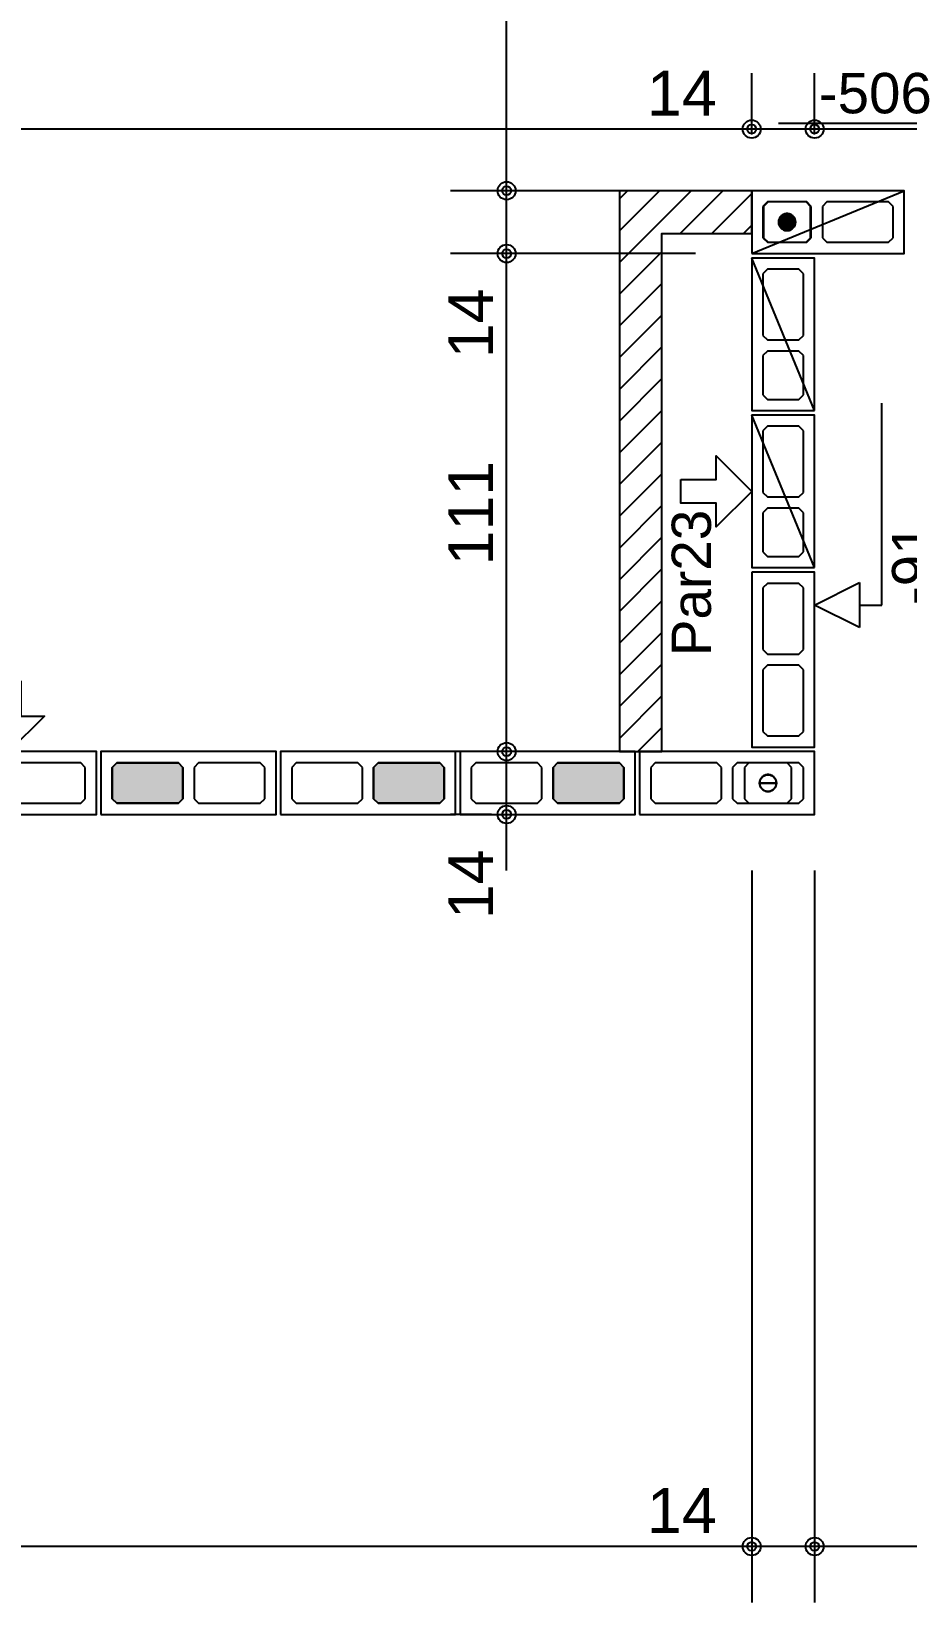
# Model space of a CAD drawing. Extents: x 0 to 119, y 0 to 84.
# Drawn here: x 24.02 to 27.92, y 38.91 to 45.92 of the extents above; entities that cross this region are included whole.
import ezdxf

# ---------------------------------------------------------------- set-up
doc = ezdxf.new("R2010")
doc.units = 0
doc.header["$MEASUREMENT"] = 0
doc.linetypes.add('ESTILO_TQS_0003', pattern=[1.5, 0.5, -0.4, 0.1, -0.5])
doc.linetypes.add('ESTILO_TQS_0005', pattern=[0.4, 0.3, -0.1])
for name, color, linetype in [('17', 90, 'CONTINUOUS'), ('18', 6, 'CONTINUOUS'), ('20', 1, 'CONTINUOUS'), ('27', 250, 'CONTINUOUS'), ('29', 9, 'CONTINUOUS'), ('3', 7, 'CONTINUOUS'), ('35', 255, 'CONTINUOUS'), ('9', 8, 'CONTINUOUS')]:
    doc.layers.add(name, color=color, linetype=linetype)
doc.styles.add('TQS_ARIAL', font='arial.ttf')

msp = doc.modelspace()

# ---------------------------------------------------------------- linework, layer by layer
at = {"layer": '17', "color": 90, "linetype": 'Continuous'}
for p, q in [((27.22116, 42.65668), (27.20116, 42.63668)), ((27.39116, 42.65668), (27.22116, 42.65668)), ((27.41116, 42.63668), (27.39116, 42.65668)), ((27.20116, 42.63668), (27.20116, 42.49668)), ((27.41116, 42.49668), (27.41116, 42.63668)), ((27.20116, 42.49668), (27.22116, 42.47668)), ((27.22116, 42.47668), (27.39116, 42.47668)), ((27.39116, 42.47668), (27.41116, 42.49668))]:
    msp.add_line(p, q, dxfattribs=at)
for points in [[(27.30676, 42.56668), (27.306757, 42.566619), (27.306748, 42.566559), (27.306732, 42.5665), (27.306711, 42.566443), (27.306685, 42.566389), (27.306652, 42.566337), (27.306615, 42.566289), (27.306573, 42.566245), (27.306527, 42.566206), (27.306477, 42.566171), (27.306424, 42.566141), (27.306368, 42.566117), (27.30631, 42.566099), (27.306251, 42.566087), (27.30619, 42.566081), (27.30613, 42.566081), (27.306069, 42.566087), (27.30601, 42.566099), (27.305952, 42.566117), (27.305896, 42.566141), (27.305843, 42.566171), (27.305793, 42.566206), (27.305747, 42.566245), (27.305705, 42.566289), (27.305668, 42.566337), (27.305635, 42.566389), (27.305609, 42.566443), (27.305588, 42.5665), (27.305572, 42.566559), (27.305563, 42.566619), (27.30556, 42.56668), (27.34396, 42.56668), (27.343766, 42.570504), (27.343186, 42.574289), (27.342226, 42.577996), (27.340897, 42.581587), (27.33921, 42.585024), (27.337185, 42.588274), (27.334841, 42.591302), (27.332203, 42.594077), (27.329298, 42.596571), (27.326155, 42.598759), (27.322807, 42.600617), (27.319288, 42.602127), (27.315635, 42.603273), (27.311884, 42.604044), (27.308075, 42.604431), (27.304245, 42.604431), (27.300436, 42.604044), (27.296685, 42.603273), (27.293032, 42.602127), (27.289513, 42.600617), (27.286165, 42.598759), (27.283022, 42.596571), (27.280117, 42.594077), (27.277479, 42.591302), (27.275135, 42.588274), (27.27311, 42.585024), (27.271423, 42.581587), (27.270094, 42.577996), (27.269134, 42.574289), (27.268554, 42.570504), (27.26836, 42.56668), (27.30676, 42.56668)], [(27.30556, 42.56668), (27.305563, 42.566741), (27.305572, 42.566801), (27.305588, 42.56686), (27.305609, 42.566917), (27.305635, 42.566971), (27.305668, 42.567023), (27.305705, 42.567071), (27.305747, 42.567115), (27.305793, 42.567154), (27.305843, 42.567189), (27.305896, 42.567219), (27.305952, 42.567243), (27.30601, 42.567261), (27.306069, 42.567273), (27.30613, 42.567279), (27.30619, 42.567279), (27.306251, 42.567273), (27.30631, 42.567261), (27.306368, 42.567243), (27.306424, 42.567219), (27.306477, 42.567189), (27.306527, 42.567154), (27.306573, 42.567115), (27.306615, 42.567071), (27.306652, 42.567023), (27.306685, 42.566971), (27.306711, 42.566917), (27.306732, 42.56686), (27.306748, 42.566801), (27.306757, 42.566741), (27.30676, 42.56668), (27.26836, 42.56668), (27.268554, 42.562856), (27.269134, 42.559071), (27.270094, 42.555364), (27.271423, 42.551773), (27.27311, 42.548336), (27.275135, 42.545086), (27.277479, 42.542058), (27.280117, 42.539283), (27.283022, 42.536789), (27.286165, 42.534601), (27.289513, 42.532743), (27.293032, 42.531233), (27.296685, 42.530087), (27.300436, 42.529316), (27.304245, 42.528929), (27.308075, 42.528929), (27.311884, 42.529316), (27.315635, 42.530087), (27.319288, 42.531233), (27.322807, 42.532743), (27.326155, 42.534601), (27.329298, 42.536789), (27.332203, 42.539283), (27.334841, 42.542058), (27.337185, 42.545086), (27.33921, 42.548336), (27.340897, 42.551773), (27.342226, 42.555364), (27.343186, 42.559071), (27.343766, 42.562856), (27.34396, 42.56668), (27.30556, 42.56668)]]:
    msp.add_lwpolyline(points, dxfattribs=at)
msp.add_circle((27.30616, 42.56668), 0.0372, dxfattribs=at)
at = {"layer": '18', "color": 6, "linetype": 'Continuous'}
for p, q in [((27.81366, 43.359976), (27.81366, 44.259976)), ((27.51366, 43.359976), (27.71366, 43.459976)), ((27.71366, 43.459976), (27.71366, 43.259976)), ((27.71366, 43.259976), (27.51366, 43.359976)), ((27.71366, 43.359976), (27.81366, 43.359976))]:
    msp.add_line(p, q, dxfattribs=at)
at = {"layer": '20', "color": 1, "linetype": 'Continuous'}
msp.add_line((28.252851, 45.506729), (27.352851, 45.506729), dxfattribs=at)
at = {"layer": '27', "color": 250, "linetype": 'ESTILO_TQS_0005'}
for points in [[(27.28366, 44.996729), (27.30366, 44.976729), (27.47866, 44.976729), (27.49866, 44.996729), (27.49866, 45.136729), (27.47866, 45.156729), (27.30366, 45.156729), (27.28366, 45.136729), (27.28366, 44.996729)], [(27.54866, 44.996729), (27.56866, 44.976729), (27.84366, 44.976729), (27.86366, 44.996729), (27.86366, 45.136729), (27.84366, 45.156729), (27.56866, 45.156729), (27.54866, 45.136729), (27.54866, 44.996729)], [(27.443664, 44.541729), (27.463664, 44.561729), (27.463664, 44.836729), (27.443664, 44.856729), (27.303664, 44.856729), (27.283664, 44.836729), (27.283664, 44.561729), (27.303664, 44.541729), (27.443664, 44.541729)], [(27.443664, 44.276729), (27.463664, 44.296729), (27.463664, 44.471729), (27.443664, 44.491729), (27.303664, 44.491729), (27.283664, 44.471729), (27.283664, 44.296729), (27.303664, 44.276729), (27.443664, 44.276729)], [(27.443664, 43.841729), (27.463664, 43.861729), (27.463664, 44.136729), (27.443664, 44.156729), (27.303664, 44.156729), (27.283664, 44.136729), (27.283664, 43.861729), (27.303664, 43.841729), (27.443664, 43.841729)], [(27.443664, 43.576729), (27.463664, 43.596729), (27.463664, 43.771729), (27.443664, 43.791729), (27.303664, 43.791729), (27.283664, 43.771729), (27.283664, 43.596729), (27.303664, 43.576729), (27.443664, 43.576729)], [(27.30366, 43.45668), (27.28366, 43.43668), (27.28366, 43.16168), (27.30366, 43.14168), (27.44366, 43.14168), (27.46366, 43.16168), (27.46366, 43.43668), (27.44366, 43.45668), (27.30366, 43.45668)], [(27.30366, 43.09168), (27.28366, 43.07168), (27.28366, 42.79668), (27.30366, 42.77668), (27.44366, 42.77668), (27.46366, 42.79668), (27.46366, 43.07168), (27.44366, 43.09168), (27.30366, 43.09168)], [(23.94866, 42.49668), (23.96866, 42.47668), (24.24366, 42.47668), (24.26366, 42.49668), (24.26366, 42.63668), (24.24366, 42.65668), (23.96866, 42.65668), (23.94866, 42.63668), (23.94866, 42.49668)], [(24.38366, 42.49668), (24.40366, 42.47668), (24.67866, 42.47668), (24.69866, 42.49668), (24.69866, 42.63668), (24.67866, 42.65668), (24.40366, 42.65668), (24.38366, 42.63668), (24.38366, 42.49668)], [(24.74866, 42.49668), (24.76866, 42.47668), (25.04366, 42.47668), (25.06366, 42.49668), (25.06366, 42.63668), (25.04366, 42.65668), (24.76866, 42.65668), (24.74866, 42.63668), (24.74866, 42.49668)], [(25.18366, 42.49668), (25.20366, 42.47668), (25.47866, 42.47668), (25.49866, 42.49668), (25.49866, 42.63668), (25.47866, 42.65668), (25.20366, 42.65668), (25.18366, 42.63668), (25.18366, 42.49668)], [(25.54866, 42.49668), (25.56866, 42.47668), (25.84366, 42.47668), (25.86366, 42.49668), (25.86366, 42.63668), (25.84366, 42.65668), (25.56866, 42.65668), (25.54866, 42.63668), (25.54866, 42.49668)], [(25.98366, 42.49668), (26.00366, 42.47668), (26.27866, 42.47668), (26.29866, 42.49668), (26.29866, 42.63668), (26.27866, 42.65668), (26.00366, 42.65668), (25.98366, 42.63668), (25.98366, 42.49668)], [(26.34866, 42.49668), (26.36866, 42.47668), (26.64366, 42.47668), (26.66366, 42.49668), (26.66366, 42.63668), (26.64366, 42.65668), (26.36866, 42.65668), (26.34866, 42.63668), (26.34866, 42.49668)], [(26.78366, 42.49668), (26.80366, 42.47668), (27.07866, 42.47668), (27.09866, 42.49668), (27.09866, 42.63668), (27.07866, 42.65668), (26.80366, 42.65668), (26.78366, 42.63668), (26.78366, 42.49668)], [(27.14866, 42.49668), (27.16866, 42.47668), (27.44366, 42.47668), (27.46366, 42.49668), (27.46366, 42.63668), (27.44366, 42.65668), (27.16866, 42.65668), (27.14866, 42.63668), (27.14866, 42.49668)]]:
    msp.add_lwpolyline(points, dxfattribs=at)
at = {"layer": '29', "color": 9, "linetype": 'Continuous'}
for p, q in [((26.643706, 44.887061), (26.963374, 45.206729)), ((26.643706, 45.028482), (26.821952, 45.206729)), ((26.643706, 45.169903), (26.680531, 45.206729)), ((26.914627, 45.016561), (27.104795, 45.206729)), ((27.056049, 45.016561), (27.23366, 45.194172)), ((27.19747, 45.016561), (27.23366, 45.052751)), ((26.643706, 44.745639), (26.83304, 44.934974)), ((26.643706, 44.604218), (26.83304, 44.793552)), ((26.643706, 44.462797), (26.83304, 44.652131)), ((26.643706, 44.321375), (26.83304, 44.51071)), ((26.643706, 44.179954), (26.83304, 44.369288)), ((26.643706, 44.038533), (26.83304, 44.227867)), ((26.643706, 43.897111), (26.83304, 44.086446)), ((26.643706, 43.75569), (26.83304, 43.945024)), ((26.643706, 43.614268), (26.83304, 43.803603)), ((26.643706, 43.472847), (26.83304, 43.662182)), ((26.643706, 43.331426), (26.83304, 43.52076)), ((26.643706, 43.190004), (26.83304, 43.379339)), ((26.643706, 43.048583), (26.83304, 43.237918)), ((26.643706, 42.907162), (26.83304, 43.096496)), ((26.643706, 42.76574), (26.83304, 42.955075)), ((26.726067, 42.70668), (26.83304, 42.813653))]:
    msp.add_line(p, q, dxfattribs=at)
msp.add_lwpolyline([(27.23366, 45.206729), (26.643706, 45.206729), (26.643706, 42.70668), (26.83304, 42.70668), (26.83304, 45.016561), (27.23366, 45.016561), (27.23366, 45.206729)], dxfattribs=at)
at = {"layer": '3', "color": 7, "linetype": 'Continuous'}
for p, q in [((27.23366, 44.926729), (27.91366, 45.206729)), ((27.30616, 45.156728), (27.28616, 45.136729)), ((27.28616, 45.136729), (27.28616, 44.996728)), ((27.47616, 45.156729), (27.30616, 45.156728)), ((27.49616, 45.136729), (27.47616, 45.156729)), ((27.49616, 44.996728), (27.49616, 45.136729)), ((27.28616, 44.996728), (27.30616, 44.976728)), ((27.30616, 44.976728), (27.47616, 44.976729)), ((27.47616, 44.976729), (27.49616, 44.996728)), ((27.513664, 44.226729), (27.233664, 44.906729)), ((27.513664, 43.526729), (27.233664, 44.206729))]:
    msp.add_line(p, q, dxfattribs=at)
for points in [[(27.23366, 44.926729), (27.91366, 44.926729), (27.91366, 45.206729), (27.23366, 45.206729), (27.23366, 44.926729)], [(27.39176, 45.066729), (27.391757, 45.066668), (27.391748, 45.066608), (27.391732, 45.066549), (27.391711, 45.066492), (27.391685, 45.066437), (27.391652, 45.066386), (27.391615, 45.066338), (27.391573, 45.066294), (27.391527, 45.066254), (27.391477, 45.066219), (27.391424, 45.06619), (27.391368, 45.066166), (27.39131, 45.066148), (27.391251, 45.066135), (27.39119, 45.066129), (27.39113, 45.066129), (27.391069, 45.066135), (27.39101, 45.066148), (27.390952, 45.066166), (27.390896, 45.06619), (27.390843, 45.066219), (27.390793, 45.066254), (27.390747, 45.066294), (27.390705, 45.066338), (27.390668, 45.066386), (27.390635, 45.066437), (27.390609, 45.066492), (27.390588, 45.066549), (27.390572, 45.066608), (27.390563, 45.066668), (27.39056, 45.066729), (27.42896, 45.066729), (27.428766, 45.070553), (27.428186, 45.074338), (27.427226, 45.078044), (27.425897, 45.081635), (27.42421, 45.085073), (27.422185, 45.088322), (27.419841, 45.09135), (27.417203, 45.094126), (27.414298, 45.09662), (27.411155, 45.098807), (27.407807, 45.100666), (27.404288, 45.102176), (27.400635, 45.103322), (27.396884, 45.104093), (27.393075, 45.10448), (27.389245, 45.10448), (27.385436, 45.104093), (27.381685, 45.103322), (27.378032, 45.102176), (27.374513, 45.100666), (27.371165, 45.098807), (27.368022, 45.09662), (27.365117, 45.094126), (27.362479, 45.09135), (27.360135, 45.088322), (27.35811, 45.085073), (27.356423, 45.081635), (27.355094, 45.078044), (27.354134, 45.074338), (27.353554, 45.070553), (27.35336, 45.066728), (27.39176, 45.066729)], [(27.39056, 45.066729), (27.390563, 45.066789), (27.390572, 45.066849), (27.390588, 45.066908), (27.390609, 45.066965), (27.390635, 45.06702), (27.390668, 45.067071), (27.390705, 45.067119), (27.390747, 45.067163), (27.390793, 45.067203), (27.390843, 45.067238), (27.390896, 45.067267), (27.390952, 45.067291), (27.39101, 45.067309), (27.391069, 45.067322), (27.39113, 45.067328), (27.39119, 45.067328), (27.391251, 45.067322), (27.39131, 45.067309), (27.391368, 45.067291), (27.391424, 45.067267), (27.391477, 45.067238), (27.391527, 45.067203), (27.391573, 45.067163), (27.391615, 45.067119), (27.391652, 45.067071), (27.391685, 45.06702), (27.391711, 45.066965), (27.391732, 45.066908), (27.391748, 45.066849), (27.391757, 45.066789), (27.39176, 45.066729), (27.35336, 45.066728), (27.353554, 45.062904), (27.354134, 45.059119), (27.355094, 45.055413), (27.356423, 45.051822), (27.35811, 45.048384), (27.360135, 45.045135), (27.362479, 45.042107), (27.365117, 45.039331), (27.368022, 45.036837), (27.371165, 45.03465), (27.374513, 45.032791), (27.378032, 45.031281), (27.381685, 45.030135), (27.385436, 45.029364), (27.389245, 45.028977), (27.393075, 45.028977), (27.396884, 45.029364), (27.400635, 45.030135), (27.404288, 45.031281), (27.407807, 45.032791), (27.411155, 45.03465), (27.414298, 45.036837), (27.417203, 45.039331), (27.419841, 45.042107), (27.422185, 45.045135), (27.42421, 45.048384), (27.425897, 45.051822), (27.427226, 45.055413), (27.428186, 45.059119), (27.428766, 45.062904), (27.42896, 45.066729), (27.39056, 45.066729)], [(27.513664, 44.226729), (27.513664, 44.906729), (27.233664, 44.906729), (27.233664, 44.226729), (27.513664, 44.226729)], [(27.513664, 43.526729), (27.513664, 44.206729), (27.233664, 44.206729), (27.233664, 43.526729), (27.513664, 43.526729)], [(26.917716, 43.919386), (27.07569, 43.919386), (27.07569, 44.024702), (27.233664, 43.866729), (27.07569, 43.708755), (27.07569, 43.814071), (26.917716, 43.814071), (26.917716, 43.919386)], [(27.23366, 43.50668), (27.23366, 42.72668), (27.51366, 42.72668), (27.51366, 43.50668), (27.23366, 43.50668)], [(23.976318, 43.022627), (23.976318, 42.864654), (24.081634, 42.864654), (23.92366, 42.70668), (23.765686, 42.864654), (23.871002, 42.864654), (23.871002, 43.022627), (23.976318, 43.022627)], [(23.53366, 42.42668), (24.31366, 42.42668), (24.31366, 42.70668), (23.53366, 42.70668), (23.53366, 42.42668)], [(24.33366, 42.42668), (25.11366, 42.42668), (25.11366, 42.70668), (24.33366, 42.70668), (24.33366, 42.42668)], [(25.13366, 42.42668), (25.91366, 42.42668), (25.91366, 42.70668), (25.13366, 42.70668), (25.13366, 42.42668)], [(25.93366, 42.42668), (26.71366, 42.42668), (26.71366, 42.70668), (25.93366, 42.70668), (25.93366, 42.42668)], [(26.73366, 42.42668), (27.51366, 42.42668), (27.51366, 42.70668), (26.73366, 42.70668), (26.73366, 42.42668)]]:
    msp.add_lwpolyline(points, dxfattribs=at)
msp.add_circle((27.39116, 45.066729), 0.0372, dxfattribs=at)
for points in [[(27.39176, 45.066729), (27.371165, 45.098807), (27.368022, 45.09662)], [(27.39176, 45.066729), (27.374513, 45.100666), (27.371165, 45.098807)], [(27.39176, 45.066729), (27.378032, 45.102176), (27.374513, 45.100666)], [(27.39176, 45.066729), (27.381685, 45.103322), (27.378032, 45.102176)], [(27.39176, 45.066729), (27.385436, 45.104093), (27.381685, 45.103322)], [(27.39176, 45.066729), (27.389245, 45.10448), (27.385436, 45.104093)], [(27.39176, 45.066729), (27.393075, 45.10448), (27.389245, 45.10448)], [(27.42896, 45.066729), (27.393075, 45.10448), (27.39176, 45.066729)], [(27.42896, 45.066729), (27.396884, 45.104093), (27.393075, 45.10448)], [(27.42896, 45.066729), (27.400635, 45.103322), (27.396884, 45.104093)], [(27.42896, 45.066729), (27.404288, 45.102176), (27.400635, 45.103322)], [(27.42896, 45.066729), (27.407807, 45.100666), (27.404288, 45.102176)], [(27.42896, 45.066729), (27.411155, 45.098807), (27.407807, 45.100666)], [(27.42896, 45.066729), (27.414298, 45.09662), (27.411155, 45.098807)], [(27.39176, 45.066729), (27.353554, 45.070553), (27.35336, 45.066728)], [(27.39056, 45.066729), (27.35336, 45.066728), (27.353554, 45.062904)], [(27.39176, 45.066729), (27.354134, 45.074338), (27.353554, 45.070553)], [(27.39056, 45.066729), (27.353554, 45.062904), (27.354134, 45.059119)], [(27.39176, 45.066729), (27.355094, 45.078044), (27.354134, 45.074338)], [(27.39056, 45.066729), (27.354134, 45.059119), (27.355094, 45.055413)], [(27.39176, 45.066729), (27.356423, 45.081635), (27.355094, 45.078044)], [(27.39056, 45.066729), (27.355094, 45.055413), (27.356423, 45.051822)], [(27.39176, 45.066729), (27.35811, 45.085073), (27.356423, 45.081635)], [(27.39056, 45.066729), (27.356423, 45.051822), (27.35811, 45.048384)], [(27.39176, 45.066729), (27.360135, 45.088322), (27.35811, 45.085073)], [(27.39056, 45.066729), (27.35811, 45.048384), (27.360135, 45.045135)], [(27.39176, 45.066729), (27.362479, 45.09135), (27.360135, 45.088322)], [(27.39056, 45.066729), (27.360135, 45.045135), (27.362479, 45.042107)], [(27.39176, 45.066729), (27.365117, 45.094126), (27.362479, 45.09135)], [(27.39056, 45.066729), (27.362479, 45.042107), (27.365117, 45.039331)], [(27.39176, 45.066729), (27.368022, 45.09662), (27.365117, 45.094126)], [(27.39056, 45.066729), (27.365117, 45.039331), (27.368022, 45.036837)], [(27.39056, 45.066729), (27.368022, 45.036837), (27.371165, 45.03465)], [(27.39056, 45.066729), (27.371165, 45.03465), (27.374513, 45.032791)], [(27.39056, 45.066729), (27.374513, 45.032791), (27.378032, 45.031281)], [(27.39056, 45.066729), (27.378032, 45.031281), (27.381685, 45.030135)], [(27.39056, 45.066729), (27.381685, 45.030135), (27.385436, 45.029364)], [(27.39056, 45.066729), (27.385436, 45.029364), (27.389245, 45.028977)], [(27.39056, 45.066729), (27.389245, 45.028977), (27.393075, 45.028977)], [(27.390793, 45.067203), (27.390588, 45.066908), (27.39056, 45.066729)], [(27.390793, 45.067203), (27.39056, 45.066729), (27.39056, 45.066729)], [(27.390793, 45.067203), (27.39056, 45.066729), (27.39056, 45.066729)], [(27.390793, 45.067203), (27.39056, 45.066729), (27.39056, 45.066729)], [(27.390793, 45.067203), (27.39056, 45.066729), (27.39056, 45.066729)], [(27.390793, 45.067203), (27.39056, 45.066729), (27.39056, 45.066729)], [(27.390793, 45.067203), (27.39056, 45.066729), (27.39056, 45.066729)], [(27.390793, 45.067203), (27.39056, 45.066729), (27.39056, 45.066729)], [(27.390793, 45.067203), (27.39056, 45.066729), (27.39056, 45.066729)], [(27.390793, 45.067203), (27.39056, 45.066729), (27.39056, 45.066729)], [(27.390793, 45.067203), (27.39056, 45.066729), (27.39056, 45.066729)], [(27.390793, 45.067203), (27.39056, 45.066729), (27.39056, 45.066729)], [(27.390793, 45.067203), (27.39056, 45.066729), (27.39056, 45.066729)], [(27.390793, 45.067203), (27.39056, 45.066729), (27.39056, 45.066729)], [(27.390793, 45.067203), (27.39056, 45.066729), (27.39056, 45.066729)], [(27.390793, 45.067203), (27.39056, 45.066729), (27.39056, 45.066729)], [(27.390793, 45.067203), (27.39056, 45.066729), (27.39056, 45.066729)], [(27.390793, 45.067203), (27.39056, 45.066729), (27.39056, 45.066729)], [(27.390793, 45.067203), (27.39056, 45.066729), (27.39056, 45.066729)], [(27.390793, 45.067203), (27.39056, 45.066729), (27.39056, 45.066729)], [(27.390793, 45.067203), (27.39056, 45.066729), (27.39056, 45.066729)], [(27.390793, 45.067203), (27.39056, 45.066729), (27.39056, 45.066729)], [(27.390793, 45.067203), (27.39056, 45.066729), (27.39056, 45.066729)], [(27.39056, 45.066729), (27.393075, 45.028977), (27.42896, 45.066729)], [(27.390793, 45.067203), (27.390635, 45.06702), (27.390588, 45.066908)], [(27.390793, 45.067203), (27.390668, 45.067071), (27.390635, 45.06702)], [(27.390793, 45.067203), (27.390705, 45.067119), (27.390668, 45.067071)], [(27.390793, 45.067203), (27.390747, 45.067163), (27.390705, 45.067119)], [(27.390793, 45.067203), (27.390793, 45.067203), (27.390747, 45.067163)], [(27.390793, 45.067203), (27.390747, 45.067163), (27.390747, 45.067163)], [(27.390793, 45.067203), (27.390793, 45.067203), (27.390793, 45.067203)], [(27.39176, 45.066729), (27.391527, 45.066254), (27.391527, 45.066254)], [(27.39176, 45.066729), (27.391527, 45.066254), (27.391527, 45.066254)], [(27.39176, 45.066729), (27.391527, 45.066254), (27.391573, 45.066294)], [(27.39176, 45.066729), (27.391573, 45.066294), (27.391573, 45.066294)], [(27.39176, 45.066729), (27.391573, 45.066294), (27.391615, 45.066338)], [(27.39176, 45.066729), (27.391615, 45.066338), (27.391652, 45.066386)], [(27.39176, 45.066729), (27.391652, 45.066386), (27.391685, 45.066437)], [(27.39176, 45.066729), (27.391685, 45.066437), (27.391732, 45.066549)], [(27.39176, 45.066729), (27.391732, 45.066549), (27.39176, 45.066729)], [(27.39176, 45.066729), (27.39176, 45.066729), (27.39176, 45.066729)], [(27.39176, 45.066729), (27.39176, 45.066729), (27.39176, 45.066729)], [(27.39176, 45.066729), (27.39176, 45.066729), (27.39176, 45.066729)], [(27.39176, 45.066729), (27.39176, 45.066729), (27.39176, 45.066729)], [(27.39176, 45.066729), (27.39176, 45.066729), (27.39176, 45.066729)], [(27.39176, 45.066729), (27.39176, 45.066729), (27.39176, 45.066729)], [(27.39176, 45.066729), (27.39176, 45.066729), (27.39176, 45.066729)], [(27.39176, 45.066729), (27.39176, 45.066729), (27.39176, 45.066729)], [(27.39176, 45.066729), (27.39176, 45.066729), (27.39176, 45.066729)], [(27.39176, 45.066729), (27.39176, 45.066729), (27.39176, 45.066729)], [(27.39176, 45.066729), (27.39176, 45.066729), (27.39176, 45.066729)], [(27.39176, 45.066729), (27.39176, 45.066729), (27.39176, 45.066729)], [(27.39176, 45.066729), (27.39176, 45.066729), (27.39176, 45.066729)], [(27.39176, 45.066729), (27.39176, 45.066729), (27.39176, 45.066729)], [(27.39176, 45.066729), (27.39176, 45.066729), (27.39176, 45.066729)], [(27.39176, 45.066729), (27.39176, 45.066729), (27.39176, 45.066729)], [(27.39176, 45.066729), (27.39176, 45.066729), (27.39176, 45.066729)], [(27.39176, 45.066729), (27.39176, 45.066729), (27.39176, 45.066729)], [(27.39176, 45.066729), (27.39176, 45.066729), (27.39176, 45.066729)], [(27.39176, 45.066729), (27.39176, 45.066729), (27.39176, 45.066729)], [(27.39176, 45.066729), (27.39176, 45.066729), (27.39176, 45.066729)], [(27.42896, 45.066729), (27.393075, 45.028977), (27.396884, 45.029364)], [(27.42896, 45.066729), (27.396884, 45.029364), (27.400635, 45.030135)], [(27.42896, 45.066729), (27.400635, 45.030135), (27.404288, 45.031281)], [(27.42896, 45.066729), (27.404288, 45.031281), (27.407807, 45.032791)], [(27.42896, 45.066729), (27.407807, 45.032791), (27.411155, 45.03465)], [(27.42896, 45.066729), (27.411155, 45.03465), (27.414298, 45.036837)], [(27.42896, 45.066729), (27.417203, 45.094126), (27.414298, 45.09662)], [(27.42896, 45.066729), (27.414298, 45.036837), (27.417203, 45.039331)], [(27.42896, 45.066729), (27.419841, 45.09135), (27.417203, 45.094126)], [(27.42896, 45.066729), (27.417203, 45.039331), (27.419841, 45.042107)], [(27.42896, 45.066729), (27.422185, 45.088322), (27.419841, 45.09135)], [(27.42896, 45.066729), (27.419841, 45.042107), (27.422185, 45.045135)], [(27.42896, 45.066729), (27.42421, 45.085073), (27.422185, 45.088322)], [(27.42896, 45.066729), (27.422185, 45.045135), (27.42421, 45.048384)], [(27.42896, 45.066729), (27.425897, 45.081635), (27.42421, 45.085073)], [(27.42896, 45.066729), (27.42421, 45.048384), (27.425897, 45.051822)], [(27.42896, 45.066729), (27.427226, 45.078044), (27.425897, 45.081635)], [(27.42896, 45.066729), (27.425897, 45.051822), (27.427226, 45.055413)], [(27.42896, 45.066729), (27.428186, 45.074338), (27.427226, 45.078044)], [(27.42896, 45.066729), (27.427226, 45.055413), (27.428186, 45.059119)], [(27.42896, 45.066729), (27.428766, 45.070553), (27.428186, 45.074338)], [(27.42896, 45.066729), (27.428186, 45.059119), (27.428766, 45.062904)]]:
    msp.add_solid(points, dxfattribs=at)
at = {"layer": '35', "color": 255, "linetype": 'Continuous'}
for p, q in [((26.14116, 44.956729), (26.14116, 47.67668)), ((27.23366, 45.456729), (27.23366, 45.731356)), ((27.23366, 45.456729), (27.23366, 45.731356)), ((27.513664, 45.456729), (27.513664, 45.731356)), ((27.513664, 45.456729), (27.513664, 45.731356)), ((27.48366, 45.481356), (19.66366, 45.481356)), ((26.14116, 44.676729), (26.14116, 45.456729)), ((27.763664, 45.481356), (26.98366, 45.481356)), ((29.58366, 45.481356), (27.263664, 45.481356)), ((26.98366, 45.206729), (25.89116, 45.206729)), ((26.98366, 45.206729), (25.89116, 45.206729)), ((26.14116, 42.45668), (26.14116, 45.176729)), ((27.23366, 45.206729), (27.23366, 45.206729)), ((27.23366, 45.206729), (27.23366, 45.206729)), ((27.23366, 45.206729), (27.23366, 45.206729)), ((27.23366, 45.206729), (27.23366, 45.206729)), ((27.513664, 45.206729), (27.513664, 45.206729)), ((27.513664, 45.206729), (27.513664, 45.206729)), ((26.98366, 44.926729), (25.89116, 44.926729)), ((26.98366, 44.926729), (25.89116, 44.926729)), ((27.23366, 44.926729), (27.23366, 44.926729)), ((27.23366, 44.926729), (27.23366, 44.926729)), ((26.14116, 42.17668), (26.14116, 42.95668)), ((26.07366, 42.70668), (25.89116, 42.70668)), ((26.07366, 42.70668), (25.89116, 42.70668)), ((26.32366, 42.70668), (26.32366, 42.70668)), ((26.32366, 42.70668), (26.32366, 42.70668)), ((26.07366, 42.42668), (25.89116, 42.42668)), ((26.32366, 42.42668), (26.32366, 42.42668)), ((27.23366, 42.42668), (27.23366, 42.42668)), ((27.51366, 42.42668), (27.51366, 42.42668)), ((27.51366, 42.42668), (27.51366, 42.42668)), ((27.23366, 42.17668), (27.23366, 38.914008)), ((27.23366, 42.17668), (27.23366, 42.17668)), ((27.51366, 42.17668), (27.51366, 38.914008)), ((27.51366, 42.17668), (27.51366, 38.914008)), ((27.23366, 41.92668), (27.23366, 38.914008)), ((27.48366, 39.164008), (19.66366, 39.164008)), ((27.76366, 39.164008), (26.98366, 39.164008)), ((29.58366, 39.164008), (27.26366, 39.164008))]:
    msp.add_line(p, q, dxfattribs=at)
for centre, radius in [((27.23366, 45.481356), 0.04), ((27.23366, 45.481356), 0.04), ((27.513664, 45.481356), 0.04), ((27.513664, 45.481356), 0.04), ((27.23366, 45.481356), 0.02), ((27.23366, 45.481356), 0.02), ((27.513664, 45.481356), 0.02), ((27.513664, 45.481356), 0.02), ((26.14116, 45.206729), 0.04), ((26.14116, 45.206729), 0.04), ((26.14116, 45.206729), 0.02), ((26.14116, 45.206729), 0.02), ((26.14116, 44.926729), 0.04), ((26.14116, 44.926729), 0.04), ((26.14116, 44.926729), 0.02), ((26.14116, 44.926729), 0.02), ((26.14116, 42.70668), 0.04), ((26.14116, 42.70668), 0.04), ((26.14116, 42.70668), 0.02), ((26.14116, 42.70668), 0.02), ((26.14116, 42.42668), 0.04), ((26.14116, 42.42668), 0.02), ((27.23366, 39.164008), 0.04), ((27.23366, 39.164008), 0.04), ((27.23366, 39.164008), 0.02), ((27.23366, 39.164008), 0.02), ((27.51366, 39.164008), 0.04), ((27.51366, 39.164008), 0.04), ((27.51366, 39.164008), 0.02), ((27.51366, 39.164008), 0.02)]:
    msp.add_circle(centre, radius, dxfattribs=at)
at = {"layer": '9', "color": 8, "linetype": 'Continuous'}
for points in [[(24.38366, 42.63668), (24.40366, 42.65668), (24.67866, 42.65668), (24.69866, 42.63668), (24.69866, 42.49668), (24.67866, 42.47668), (24.40366, 42.47668), (24.38366, 42.49668), (24.38366, 42.63668)], [(25.54866, 42.63668), (25.56866, 42.65668), (25.84366, 42.65668), (25.86366, 42.63668), (25.86366, 42.49668), (25.84366, 42.47668), (25.56866, 42.47668), (25.54866, 42.49668), (25.54866, 42.63668)], [(26.34866, 42.63668), (26.36866, 42.65668), (26.64366, 42.65668), (26.66366, 42.63668), (26.66366, 42.49668), (26.64366, 42.47668), (26.36866, 42.47668), (26.34866, 42.49668), (26.34866, 42.63668)]]:
    msp.add_lwpolyline(points, dxfattribs=at)
for points in [[(24.38366, 42.63668), (24.40366, 42.65668), (24.67866, 42.65668)], [(24.38366, 42.63668), (24.67866, 42.65668), (24.69866, 42.63668)], [(25.54866, 42.63668), (25.56866, 42.65668), (25.84366, 42.65668)], [(25.54866, 42.63668), (25.84366, 42.65668), (25.86366, 42.63668)], [(26.34866, 42.63668), (26.36866, 42.65668), (26.64366, 42.65668)], [(26.34866, 42.63668), (26.64366, 42.65668), (26.66366, 42.63668)], [(24.38366, 42.63668), (24.69866, 42.63668), (24.69866, 42.49668)], [(24.38366, 42.63668), (24.69866, 42.49668), (24.67866, 42.47668)], [(24.38366, 42.63668), (24.67866, 42.47668), (24.40366, 42.47668)], [(24.38366, 42.63668), (24.40366, 42.47668), (24.38366, 42.49668)], [(24.38366, 42.63668), (24.38366, 42.49668), (24.38366, 42.63668)], [(25.54866, 42.63668), (25.86366, 42.63668), (25.86366, 42.49668)], [(25.54866, 42.63668), (25.86366, 42.49668), (25.84366, 42.47668)], [(25.54866, 42.63668), (25.84366, 42.47668), (25.56866, 42.47668)], [(25.54866, 42.63668), (25.56866, 42.47668), (25.54866, 42.49668)], [(25.54866, 42.63668), (25.54866, 42.49668), (25.54866, 42.63668)], [(26.34866, 42.63668), (26.66366, 42.63668), (26.66366, 42.49668)], [(26.34866, 42.63668), (26.66366, 42.49668), (26.64366, 42.47668)], [(26.34866, 42.63668), (26.64366, 42.47668), (26.36866, 42.47668)], [(26.34866, 42.63668), (26.36866, 42.47668), (26.34866, 42.49668)], [(26.34866, 42.63668), (26.34866, 42.49668), (26.34866, 42.63668)]]:
    msp.add_solid(points, dxfattribs=at)

# ---------------------------------------------------------------- texts
at = {"layer": '18', "color": 6, "linetype": 'ESTILO_TQS_0003', "style": 'TQS_ARIAL'}
msp.add_text('-91', height=0.18, rotation=90, dxfattribs=at).set_placement((28.03866, 43.359976))
at = {"layer": '20', "color": 1, "linetype": 'ESTILO_TQS_0003', "style": 'TQS_ARIAL'}
msp.add_text('-506', height=0.18, dxfattribs=at).set_placement((27.532851, 45.551729))
at = {"layer": '3', "color": 7, "linetype": 'Continuous', "style": 'TQS_ARIAL'}
msp.add_text('Par23', height=0.175, rotation=90, dxfattribs=at).set_placement((27.051916, 43.132543))
at = {"layer": '35', "color": 255, "linetype": 'Continuous', "style": 'TQS_ARIAL'}
for p in [(26.766993, 45.541356), (26.766993, 39.224008)]:
    msp.add_text('14', height=0.2, dxfattribs=at).set_placement(p)
for s, p in [('14', (26.08116, 44.460062)), ('111', (26.08116, 43.536704)), ('14', (26.08116, 41.960013))]:
    msp.add_text(s, height=0.2, rotation=90, dxfattribs=at).set_placement(p)

doc.saveas('drawing.dxf')
